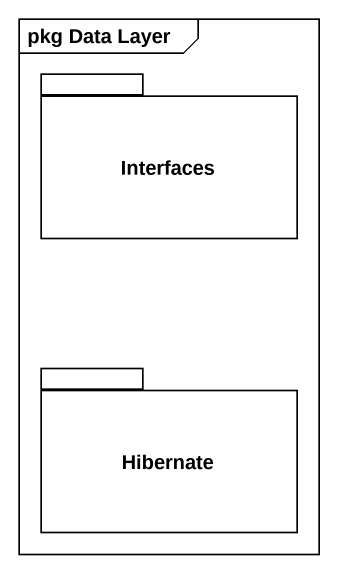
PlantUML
@startuml
mainframe pkg Data Layer
package Interfaces {
}
package Hibernate {
}
@enduml
